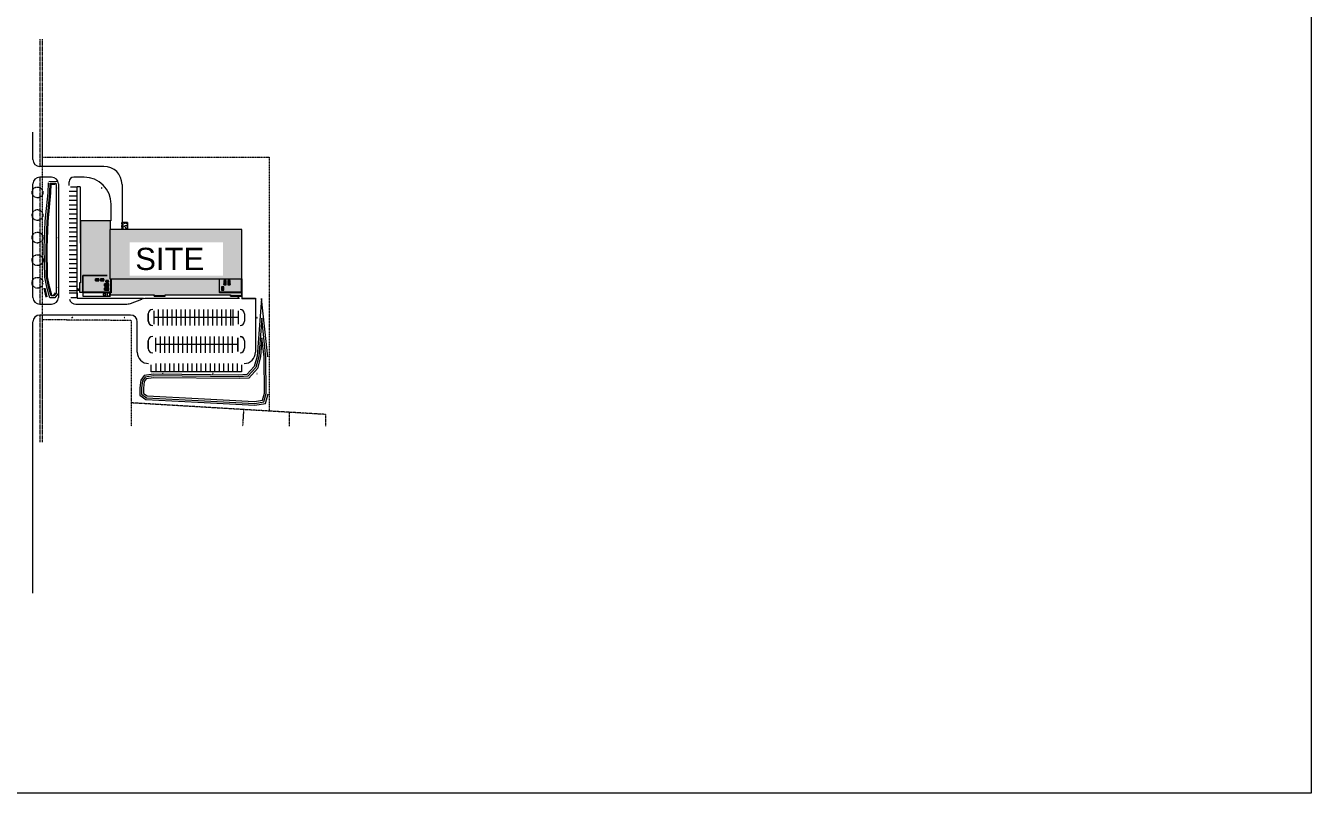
# Model space of a CAD drawing. Header units: inches. Extents: x 30681 to 92461, y -36095 to 66.
# Drawn here: x 58296 to 92461, y -36095 to -15705 of the extents above; entities that cross this region are included whole.
import ezdxf

# ---------------------------------------------------------------- set-up
doc = ezdxf.new("R2010")
doc.units = ezdxf.units.IN
doc.header["$MEASUREMENT"] = 0
doc.header["$XCLIPFRAME"] = 2
for name, pattern in [('Center 1_4_', [0.53125, 0.25, -0.09375, 0.09375, -0.09375]), ('Dash', [0.25, 0.125, -0.125]), ('Hidden 1_8_', [0.1875, 0.125, -0.0625])]:
    doc.linetypes.add(name, pattern=pattern)
for name, color, linetype, lineweight in [('A-DETL', 90, 'Continuous', 9), ('A-DETL-HDLN', 90, 'Hidden 1_8_', 9), ('A-DOOR', 31, 'Continuous', 13), ('A-FLOR-OTLN', 90, 'Continuous', 9), ('A-ROOF', 132, 'Continuous', 13), ('A-ROOF-OTLN', 132, 'Continuous', 9), ('BMP', 80, 'Continuous', 9), ('Conc', 7, 'Continuous', 9), ('E-ELEC-EQPM', 71, 'Continuous', 9), ('E-LITE-EQPM', 33, 'Continuous', 9), ('E-LITE-EQPM-HDLN', 30, 'Dash', 9), ('EOP-EX', 125, 'Continuous', 9), ('EOP-PR', 4, 'Continuous', 9), ('G-ANNO-REFR', 1, 'Continuous', 9), ('G-ANNO-TEXT', 231, 'Continuous', 9), ('L-SITE-WALL', 31, 'Continuous', 13), ('M-EQPM', 50, 'Continuous', 9), ('PAINT', 190, 'Continuous', 9), ('PROP', 3, 'Center 1_4_', 9), ('S-BEAM', 12, 'Continuous', 9)]:
    doc.layers.add(name, color=color, linetype=linetype, lineweight=lineweight)
doc.styles.add('Arial', font='arial.ttf', dxfattribs={"height": 590.11976})
picture_1 = doc.add_image_def('image1.jpg', size_in_pixel=(1920, 1080))

# ---------------------------------------------------------------- blocks, each defined once
blk = doc.blocks.new('Carrier_48TC_Standard_Efficiency_Gas_Heat_Electric_Cooling_Packaged_Rooftop_Unit_3_to_15_nominal_tons - 15 ton 48TC__16-873539-Site Locator Map')
at = {"layer": 'M-EQPM'}
blk.add_hatch(color=256, dxfattribs=at).paths.add_polyline_path([(-58, -32), (58, -32), (58, 32), (-58, 32), (-58, -13)], flags=0)
for p, q in [((58, 32), (-58, 32)), ((-58, 32), (-58, -32)), ((58, -32), (58, 32)), ((58, 27), (58, 15)), ((58, 27), (58, 27)), ((58, 15), (58, 15)), ((58, 9), (58, 10)), ((58, 10), (58, 9)), ((58, 7), (58, -25)), ((58, 7), (58, 7)), ((-58, -32), (58, -32)), ((58, -25), (58, -25))]:
    blk.add_line(p, q, dxfattribs=at)
for centre, radius in [((-45, 20), 11), ((-45, 20), 8.25), ((-45, 20), 5.5), ((-45, 20), 2.75), ((-33, 0), 11), ((-33, 0), 8.25), ((-33, 0), 5.5), ((-33, 0), 2.75), ((-45, -20), 11), ((-45, -20), 8.25), ((-45, -20), 5.5), ((-45, -20), 2.75)]:
    blk.add_circle(centre, radius, dxfattribs=at)
blk = doc.blocks.new('Carrier_48TC_Standard_Efficiency_Gas_Heat_Electric_Cooling_Packaged_Rooftop_Unit_3_to_15_nominal_tons - 7_5 ton 48TC__08-873531-Site Locator Map')
at = {"layer": 'M-EQPM'}
blk.add_hatch(color=256, dxfattribs=at).paths.add_polyline_path([(44, 30), (-44, 30), (-44, -30), (44, -30)], flags=0)
for p, q in [((44, 30), (-44, 30)), ((-44, 30), (-44, -30)), ((44, -30), (44, 30)), ((44, 25), (44, 12)), ((44, 25), (44, 25)), ((44, 12), (44, 12)), ((44, 7), (44, 8)), ((44, 8), (44, 7)), ((44, 5), (44, -24)), ((44, 5), (44, 5)), ((-44, -30), (44, -30)), ((44, -24), (44, -24))]:
    blk.add_line(p, q, dxfattribs=at)
for centre, radius in [((-32, 0), 10), ((-32, 0), 7.5), ((-32, 0), 5), ((-32, 0), 2.5), ((-19, 19), 10), ((-19, 19), 7.5), ((-19, 19), 5), ((-19, 19), 2.5)]:
    blk.add_circle(centre, radius, dxfattribs=at)
blk = doc.blocks.new('Carrier_48TC_Standard_Efficiency_Gas_Heat_Electric_Cooling_Packaged_Rooftop_Unit_3_to_15_nominal_tons - 5 ton 48TC__06-873527-Site Locator Map')
at = {"layer": 'M-EQPM'}
blk.add_hatch(color=256, dxfattribs=at).paths.add_polyline_path([(-37, 22), (-37, -22), (37, -22), (36, 22)], flags=0)
for p, q in [((37, 22), (-37, 22)), ((-37, 22), (-37, -22)), ((37, -22), (37, 22)), ((37, 20), (37, 9)), ((37, 20), (37, 20)), ((37, 9), (37, 9)), ((37, 4), (37, 5)), ((37, 5), (37, 4)), ((37, 1), (37, -15)), ((37, 1), (37, 1)), ((-37, -22), (37, -22)), ((37, -15), (37, -15))]:
    blk.add_line(p, q, dxfattribs=at)
for radius in [13, 9.75, 6.5, 3.25]:
    blk.add_circle((-23, 8), radius, dxfattribs=at)
blk = doc.blocks.new('Carrier_48TC_Standard_Efficiency_Gas_Heat_Electric_Cooling_Packaged_Rooftop_Unit_3_to_15_nominal_tons - 10 ton 48TC__12-873535-Site Locator Map')
at = {"layer": 'M-EQPM'}
blk.add_hatch(color=256, dxfattribs=at).paths.add_polyline_path([(44, 30), (-44, 30), (-44, -30), (44, -30)], flags=0)
for p, q in [((44, 30), (-44, 30)), ((-44, 30), (-44, -30)), ((44, -30), (44, 30)), ((44, 25), (44, 12)), ((44, 25), (44, 25)), ((44, 12), (44, 12)), ((44, 7), (44, 8)), ((44, 8), (44, 7)), ((44, 5), (44, -24)), ((44, 5), (44, 5)), ((-44, -30), (44, -30)), ((44, -24), (44, -24))]:
    blk.add_line(p, q, dxfattribs=at)
for centre, radius in [((-32, 0), 10), ((-32, 0), 7.5), ((-32, 0), 5), ((-32, 0), 2.5), ((-19, 19), 10), ((-19, 19), 7.5), ((-19, 19), 5), ((-19, 19), 2.5)]:
    blk.add_circle(centre, radius, dxfattribs=at)
blk = doc.blocks.new('Girt_C - 8_D-1077146-Site Locator Map')
at = {"layer": 'S-BEAM'}
for points in [[(26272, -22795), (26272, -22787), (25687, -22787), (25687, -22795), (26178, -22795)], [(26272, -22787), (26272, -22787), (26178, -22787)], [(26272, -22795), (26272, -22795), (26178, -22795)]]:
    blk.add_hatch(color=256, dxfattribs=at).paths.add_polyline_path(points, flags=0)
for p, q in [((26272, -22787), (25687, -22787)), ((25687, -22795), (25687, -22787)), ((25687, -22795), (26272, -22795)), ((25687, -22795), (25687, -22795)), ((26272, -22787), (26272, -22787)), ((26272, -22787), (26272, -22795)), ((26272, -22795), (26272, -22795))]:
    blk.add_line(p, q, dxfattribs=at)
blk = doc.blocks.new('Girt_C - 8_D-1078013-Site Locator Map')
at = {"layer": 'S-BEAM'}
for points in [[(25683, -22791), (25684, -22791), (25683, -22508)], [(25691, -22791), (25691, -22439), (25684, -22439), (25684, -22791)], [(25691, -22787), (25691, -22787), (25691, -22508)]]:
    blk.add_hatch(color=256, dxfattribs=at).paths.add_polyline_path(points, flags=0)
for p, q in [((25683, -22439), (25683, -22791)), ((25683, -22439), (25684, -22439)), ((25684, -22439), (25691, -22439)), ((25691, -22791), (25691, -22439)), ((25691, -22439), (25691, -22439)), ((25684, -22791), (25683, -22791)), ((25691, -22791), (25684, -22791))]:
    blk.add_line(p, q, dxfattribs=at)
blk = doc.blocks.new('Lighting-Street_Cooper_Navion-Lumark_4-6-LED-Squares - The Caretaker LED-964008-Site Locator Map')
at = {"layer": 'E-LITE-EQPM'}
blk.add_line((-2, -11), (2, -11), dxfattribs=at)
blk.add_circle((0, -32), 3, dxfattribs=at)
at = {"layer": 'E-LITE-EQPM-HDLN'}
for p, q in [((-2, -11), (-2, -30)), ((1, -11), (1, -30))]:
    blk.add_line(p, q, dxfattribs=at)
blk = doc.blocks.new('dumpster door - one-1001559-Site Locator Map')
at = {"layer": 'A-DOOR', "lineweight": 9}
for p, q in [((-42, 0.5), (42, 0.5)), ((-42, -0.5), (-42, 0.5)), ((-42, 0), (-42, -42)), ((42, 0.5), (42, -0.5)), ((42, 0), (42, -42)), ((42, -0.5), (-42, -0.5))]:
    blk.add_line(p, q, dxfattribs=at)
for centre, start, end in [((-42, 0), 270, 0), ((42, 0), 180, 270)]:
    blk.add_arc(centre, 42, start, end, dxfattribs=at)
blk = doc.blocks.new('Transformer-Dry-Type-Siemens - 6x6x6-1004770-Site Locator Map')
at = {"layer": 'E-ELEC-EQPM'}
for p, q in [((36, 36), (-36, 36)), ((-36, 36), (-36, -36)), ((36, -36), (36, 36)), ((-36, -36), (36, -36))]:
    blk.add_line(p, q, dxfattribs=at)
blk = doc.blocks.new('Transformer-Dry-Type-Siemens - 6x3x6-1005805-Site Locator Map')
at = {"layer": 'E-ELEC-EQPM'}
for p, q in [((36, 18), (-36, 18)), ((-36, 18), (-36, -18)), ((36, -18), (36, 18)), ((-36, -18), (36, -18))]:
    blk.add_line(p, q, dxfattribs=at)
blk = doc.blocks.new('Girt_C - 8_D-1077142-Site Locator Map')
at = {"layer": 'S-BEAM'}
blk.add_hatch(color=256, dxfattribs=at).paths.add_polyline_path([(26274, -22791), (26281, -22791), (26281, -22433), (26274, -22433), (26274, -22720)], flags=0)
for p, q in [((26273, -22433), (26273, -22791)), ((26281, -22791), (26281, -22433)), ((26274, -22791), (26273, -22791)), ((26281, -22791), (26274, -22791)), ((26281, -22791), (26281, -22791))]:
    blk.add_line(p, q, dxfattribs=at)

msp = doc.modelspace()

# ---------------------------------------------------------------- hatches: boundary and pattern name
at = {"layer": 'A-ROOF'}
h = msp.add_hatch(color=256, dxfattribs=at)
h.paths.add_polyline_path([(59814, -22787), (60554, -22786), (60554, -22433), (60535, -22433), (60537, -21121), (60541, -21121), (60541, -21115), (60550, -21115), (60550, -20889), (59752, -20889), (59752, -22539), (59728, -22539), (59728, -22787)], flags=0)
h.paths.add_polyline_path([(60458, -22734), (60386, -22734), (60386, -22670), (60502, -22670), (60502, -22734)], flags=0)
h.paths.add_polyline_path([(60458, -22622), (60386, -22622), (60386, -22559), (60502, -22559), (60502, -22622)], flags=0)
h.paths.add_polyline_path([(60458, -22515), (60424, -22515), (60425, -22471), (60498, -22471), (60498, -22515), (60474, -22515)], flags=0)
h.paths.add_polyline_path([(60288, -22485), (60285, -22485), (60285, -22425), (60373, -22425), (60373, -22485), (60324, -22485)], flags=0)
h.paths.add_polyline_path([(60152, -22485), (60149, -22485), (60149, -22425), (60237, -22425), (60237, -22485), (60188, -22485)], flags=0)
msp.add_hatch(color=256, dxfattribs=at).paths.add_polyline_path([(62618, -22433), (64043, -22433), (64043, -21121), (60535, -21121), (60535, -22433), (60863, -22433)], flags=0)
h = msp.add_hatch(color=256, dxfattribs=at)
h.paths.add_polyline_path([(63734, -22882), (64034, -22882), (64034, -22797), (64029, -22795), (64029, -22433), (60557, -22433), (60557, -22439), (60567, -22439), (60567, -22799), (60549, -22799), (60549, -22857), (61705, -22857), (61705, -22882), (62002, -22882), (62002, -22857), (63734, -22857)], flags=0)
h.paths.add_polyline_path([(63443, -22795), (63443, -22791), (63439, -22791), (63440, -22439), (63447, -22439), (63447, -22787), (64028, -22788), (64028, -22795), (63495, -22795)], flags=0)
h.paths.add_polyline_path([(63498, -22730), (63498, -22642), (63558, -22642), (63558, -22730), (63505, -22730)], flags=0)
h.paths.add_polyline_path([(63711, -22587), (63670, -22587), (63670, -22471), (63733, -22471), (63733, -22587), (63715, -22587)], flags=0)
h.paths.add_polyline_path([(63599, -22587), (63558, -22587), (63558, -22471), (63622, -22471), (63622, -22587), (63604, -22587)], flags=0)
at = {"layer": 'A-ROOF-OTLN'}
for points in [[(61705, -22889), (62002, -22888), (62002, -22882), (61705, -22884), (61705, -22889)], [(62002, -22890), (62002, -22889), (61705, -22890)], [(63734, -22889), (64034, -22888), (64034, -22882), (63734, -22884), (63734, -22889)], [(64034, -22890), (64034, -22889), (63934, -22890)]]:
    msp.add_hatch(color=256, dxfattribs=at).paths.add_polyline_path(points, flags=0)
at = {"layer": 'L-SITE-WALL'}
for points in [[(60567, -22787), (60567, -22439), (60554, -22439), (60554, -22787)], [(64029, -22797), (64040, -22797), (64040, -22433), (64037, -22433), (64037, -22791), (64029, -22791), (64029, -22791)], [(59986, -22799), (60567, -22799), (60567, -22787), (59814, -22787), (59814, -22799)]]:
    msp.add_hatch(color=256, dxfattribs=at).paths.add_polyline_path(points, flags=0)

# ---------------------------------------------------------------- linework, layer by layer
at = {"layer": 'A-DETL'}
for p, q in [((58837, -22913), (58783, -22679)), ((58807, -22674), (58861, -22908))]:
    msp.add_line(p, q, dxfattribs=at)
at = {"layer": 'A-DETL-HDLN'}
for p, q in [((58678, -19441), (58678, -16067)), ((58738, -19441), (58738, -16067)), ((58678, -23103), (58678, -19729)), ((60909, -20947), (60982, -20947)), ((60982, -21018), (60909, -21018)), ((60909, -21034), (60982, -21105)), ((58678, -26765), (58678, -23391)), ((58738, -26765), (58738, -23391))]:
    msp.add_line(p, q, dxfattribs=at)
for centre in [(58607, -20134), (58607, -20734), (58607, -21334), (58607, -21934), (58607, -22534)]:
    msp.add_circle(centre, 144, dxfattribs=at)
at = {"layer": 'A-FLOR-OTLN'}
for p, q in [((59728, -22734), (59667, -22683)), ((59728, -22743), (59667, -22743)), ((59667, -22803), (59667, -22923)), ((59739, -22803), (59739, -22787)), ((63969, -22888), (63915, -22952)), ((63975, -22952), (63915, -22952))]:
    msp.add_line(p, q, dxfattribs=at)
at = {"layer": 'A-ROOF', "lineweight": 9}
for p, q in [((60550, -20889), (59752, -20889)), ((59752, -20889), (59752, -22539)), ((64043, -21121), (60535, -21121)), ((60535, -21121), (60535, -22433)), ((60541, -21115), (60541, -21121)), ((60541, -21115), (60550, -21115)), ((60550, -21115), (60550, -20889)), ((64043, -22433), (64043, -21121)), ((59752, -22539), (59728, -22539)), ((59728, -22539), (59728, -22787)), ((60535, -22433), (64043, -22433)), ((60557, -22439), (60557, -22433)), ((59728, -22787), (59814, -22787)), ((60549, -22857), (60549, -22799)), ((60549, -22857), (61705, -22857)), ((61705, -22857), (61705, -22882)), ((61705, -22882), (62002, -22882)), ((62002, -22882), (62002, -22857)), ((62002, -22857), (63734, -22857)), ((63734, -22857), (63734, -22882)), ((63734, -22882), (64034, -22882)), ((64034, -22797), (64034, -22882))]:
    msp.add_line(p, q, dxfattribs=at)
at = {"layer": 'A-ROOF-OTLN'}
for p, q in [((61705, -22890), (61705, -22882)), ((62002, -22882), (61705, -22882)), ((62002, -22889), (61705, -22889)), ((62002, -22889), (61705, -22889)), ((61705, -22890), (62002, -22890)), ((62002, -22890), (62002, -22882)), ((63734, -22890), (63734, -22882)), ((64034, -22882), (63734, -22882)), ((64034, -22889), (63734, -22889)), ((64034, -22889), (63734, -22889)), ((63734, -22890), (64034, -22890)), ((64034, -22890), (64034, -22882))]:
    msp.add_line(p, q, dxfattribs=at)
at = {"layer": 'BMP'}
for p, q in [((58817, -20901), (58888, -20142)), ((58865, -20905), (58936, -20146)), ((58888, -20142), (58902, -19875)), ((58889, -20906), (58960, -20148)), ((58914, -19844), (59141, -19838)), ((58936, -20146), (58949, -19891)), ((58949, -19891), (59099, -19887)), ((58960, -20148), (58972, -19914)), ((58972, -19914), (59078, -19912)), ((59099, -19887), (59107, -19945)), ((59107, -19945), (59105, -22808)), ((58790, -21609), (58808, -21146)), ((58808, -21146), (58817, -20901)), ((58838, -21609), (58856, -21148)), ((58856, -21148), (58865, -20905)), ((58862, -21610), (58880, -21149)), ((58880, -21149), (58889, -20906)), ((58803, -22384), (58790, -21609)), ((58851, -22379), (58838, -21609)), ((58875, -22376), (58862, -21610)), ((58856, -22651), (58803, -22384)), ((58902, -22640), (58851, -22379)), ((58926, -22634), (58875, -22376)), ((58935, -22931), (58856, -22651)), ((58971, -22883), (58902, -22640)), ((58989, -22859), (58926, -22634)), ((59044, -22883), (58971, -22883)), ((59081, -22800), (59032, -22859)), ((59105, -22808), (59044, -22883)), ((59153, -22825), (59066, -22932)), ((59066, -22932), (58935, -22931)), ((64558, -22949), (64443, -24484)), ((64727, -24504), (64558, -22949)), ((64567, -23474), (64490, -24492)), ((64679, -24507), (64567, -23474)), ((64575, -24000), (64538, -24500)), ((64631, -24510), (64575, -24000)), ((64443, -24484), (64368, -24761)), ((64490, -24492), (64411, -24785)), ((64538, -24500), (64455, -24809)), ((64642, -25467), (64631, -24510)), ((64690, -25474), (64679, -24507)), ((64368, -24761), (64176, -24971)), ((64411, -24785), (64198, -25018)), ((64455, -24809), (64221, -25065)), ((61354, -25120), (61327, -25324)), ((61448, -24996), (61354, -25120)), ((61400, -25138), (61375, -25327)), ((61474, -25041), (61400, -25138)), ((61446, -25157), (61423, -25330)), ((61500, -25086), (61446, -25157)), ((61689, -24961), (61448, -24996)), ((61693, -25009), (61474, -25041)), ((61696, -25057), (61500, -25086)), ((63963, -24984), (61689, -24961)), ((63964, -25032), (61693, -25009)), ((63965, -25080), (61696, -25057)), ((64176, -24971), (63963, -24984)), ((64198, -25018), (63964, -25032)), ((64221, -25065), (63965, -25080)), ((61327, -25324), (61326, -25522)), ((61326, -25522), (61492, -25635)), ((61375, -25327), (61374, -25497)), ((61374, -25497), (61508, -25587)), ((61423, -25330), (61422, -25471)), ((61422, -25471), (61524, -25540)), ((61508, -25587), (62876, -25659)), ((61524, -25540), (62879, -25611)), ((62879, -25611), (64379, -25690)), ((64589, -25654), (64642, -25467)), ((64626, -25696), (64690, -25474)), ((64664, -25738), (64739, -25480)), ((61492, -25635), (62874, -25707)), ((62874, -25707), (64385, -25786)), ((62876, -25659), (64382, -25738)), ((64379, -25690), (64589, -25654)), ((64382, -25738), (64626, -25696)), ((64385, -25786), (64664, -25738))]:
    msp.add_line(p, q, dxfattribs=at)
at = {"layer": 'Conc'}
for p, q in [((59739, -19983), (59667, -19983)), ((59667, -22923), (59667, -19989)), ((59739, -19983), (59739, -21481)), ((59813, -22799), (59813, -22892)), ((64035, -22880), (64035, -22964)), ((64041, -22799), (64041, -22946)), ((61426, -22952), (59667, -22952)), ((59813, -22892), (60552, -22892)), ((63915, -22952), (61460, -22952))]:
    msp.add_line(p, q, dxfattribs=at)
msp.add_arc((58983, -19909), 180, 360, 90, dxfattribs=at)
at = {"layer": 'EOP-EX'}
for p, q in [((58488, -19261), (58488, -18529)), ((58488, -22923), (58488, -19909)), ((58488, -30778), (58488, -23571))]:
    msp.add_line(p, q, dxfattribs=at)
at = {"layer": 'EOP-PR'}
for p, q in [((60375, -19441), (58668, -19441)), ((58983, -19729), (58668, -19729)), ((59847, -19729), (59571, -19729)), ((59163, -19909), (59163, -22923)), ((59451, -19947), (59451, -19849)), ((59487, -19983), (59667, -19983)), ((60855, -19921), (60855, -20929)), ((60567, -20888), (60567, -20449)), ((60855, -20929), (60999, -20929)), ((58668, -23103), (58983, -23103)), ((59492, -22923), (59667, -22923)), ((59631, -23103), (60956, -23103)), ((61080, -23081), (61384, -22971)), ((64035, -22952), (64400, -22952)), ((64041, -22946), (64400, -22946)), ((64400, -22946), (64400, -24380)), ((61082, -23391), (58668, -23391)), ((61262, -24380), (61262, -23559)), ((61550, -23552), (61550, -23360)), ((61556, -23552), (61556, -23360)), ((61706, -23636), (61706, -23276)), ((63938, -23276), (63938, -23636)), ((64112, -23360), (64112, -23552)), ((61550, -24278), (61550, -24075)), ((61556, -24278), (61556, -24075)), ((61754, -24356), (61754, -23996)), ((63926, -23996), (63926, -24356)), ((63932, -23996), (63932, -24356)), ((64112, -24080), (64112, -24272)), ((61634, -24896), (61634, -24716)), ((64034, -24896), (61634, -24896)), ((64034, -24716), (64034, -24896))]:
    msp.add_line(p, q, dxfattribs=at)
for centre, radius, start, end in [((58668, -19261), 180, 180, 270), ((60375, -19921), 480, 0, 90), ((58668, -19909), 180, 90, 180), ((59571, -19849), 120, 90, 180), ((59847, -20449), 720, 0, 90), ((58668, -22923), 180, 180, 270), ((58983, -22923), 180, 270, 360), ((59631, -22923), 180, 194.4775, 270), ((60956, -22743), 360, 270, 290), ((61507, -23309), 360, 97.5129, 110), ((58668, -23571), 180, 90, 180), ((61082, -23571), 180, 0, 90), ((61670, -23360), 120, 90, 180), ((61670, -23552), 120, 180, 269.9996), ((61670, -23552), 114, 180, 269.9996), ((63992, -23360), 120, 0, 90), ((63992, -23552), 120, 270, 0), ((61670, -24080), 120, 89.9992, 177.4312), ((63992, -24080), 120, 0, 90), ((63992, -24080), 114, 0, 90), ((61562, -24380), 300, 180.0078, 270), ((61670, -24272), 120, 182.8354, 270.0008), ((63992, -24272), 120, 270, 0), ((64100, -24380), 300, 270, 0)]:
    msp.add_arc(centre, radius, start, end, dxfattribs=at)
at = {"layer": 'L-SITE-WALL', "lineweight": 9}
for p, q in [((60879, -20929), (60999, -20929)), ((60879, -20941), (60879, -20929)), ((60879, -20941), (60881, -20941)), ((60879, -21030), (60879, -21025)), ((60881, -21025), (60879, -21025)), ((60879, -21030), (60881, -21030)), ((60879, -21118), (60879, -21114)), ((60881, -21114), (60879, -21114)), ((60879, -21118), (60881, -21118)), ((60998, -20931), (60881, -20931)), ((60881, -20931), (60881, -20941)), ((60881, -21025), (60881, -21030)), ((60881, -21114), (60881, -21118)), ((60998, -21118), (60998, -20931)), ((60998, -21118), (60999, -21118)), ((60999, -20929), (60999, -21118)), ((59814, -22799), (59814, -22338)), ((59814, -22338), (60456, -22338)), ((59817, -22342), (59817, -22799)), ((60456, -22342), (59817, -22342)), ((60456, -22338), (60456, -22342)), ((60554, -22787), (60554, -22439)), ((60567, -22439), (60554, -22439)), ((60567, -22439), (60567, -22799)), ((64029, -22797), (64029, -22433)), ((64040, -22433), (64040, -22797)), ((59814, -22799), (59814, -22787)), ((60567, -22787), (59814, -22787)), ((60567, -22799), (59814, -22799)), ((64040, -22797), (64029, -22797))]:
    msp.add_line(p, q, dxfattribs=at)
at = {"layer": 'PAINT'}
for p, q in [((59451, -20103), (59667, -20103)), ((59451, -20223), (59667, -20223)), ((59451, -20343), (59667, -20343)), ((59451, -20463), (59667, -20463)), ((59451, -20583), (59667, -20583)), ((59451, -20703), (59667, -20703)), ((59451, -20823), (59667, -20823)), ((59451, -20943), (59667, -20943)), ((59451, -21063), (59667, -21063)), ((59451, -21183), (59667, -21183)), ((59451, -21303), (59667, -21303)), ((59451, -21423), (59667, -21423)), ((59451, -21543), (59667, -21543)), ((59451, -21663), (59667, -21663)), ((59451, -21783), (59667, -21783)), ((59451, -21903), (59667, -21903)), ((59451, -22023), (59667, -22023)), ((59451, -22143), (59667, -22143)), ((59451, -22263), (59667, -22263)), ((59451, -22383), (59667, -22383)), ((59452, -22503), (59668, -22503)), ((59451, -22623), (59667, -22623)), ((59451, -22743), (59667, -22743)), ((59451, -22803), (59667, -22803)), ((63938, -23456), (61706, -23456)), ((61826, -23672), (61826, -23240)), ((61946, -23672), (61946, -23240)), ((62066, -23672), (62066, -23240)), ((62186, -23672), (62186, -23240)), ((62306, -23672), (62306, -23240)), ((62426, -23672), (62426, -23240)), ((62546, -23672), (62546, -23240)), ((62666, -23672), (62666, -23240)), ((62786, -23672), (62786, -23240)), ((62906, -23672), (62906, -23240)), ((63026, -23672), (63026, -23240)), ((63146, -23672), (63146, -23240)), ((63266, -23672), (63266, -23240)), ((63386, -23672), (63386, -23240)), ((63506, -23672), (63506, -23240)), ((63626, -23456), (63626, -23240)), ((63626, -23672), (63626, -23456)), ((63746, -23672), (63746, -23240)), ((63806, -23672), (63806, -23240)), ((63926, -24176), (61754, -24176)), ((61874, -24392), (61874, -23960)), ((61994, -24392), (61994, -23960)), ((62114, -24392), (62114, -23960)), ((62234, -24392), (62234, -23960)), ((62354, -24392), (62354, -23960)), ((62474, -24392), (62474, -23960)), ((62594, -24392), (62594, -23960)), ((62714, -24392), (62714, -23960)), ((62834, -24392), (62834, -23960)), ((62954, -24392), (62954, -23960)), ((63074, -24392), (63074, -23960)), ((63194, -24392), (63194, -23960)), ((63314, -24392), (63314, -23960)), ((63434, -24392), (63434, -23960)), ((63554, -24392), (63554, -23960)), ((63674, -24392), (63674, -23960)), ((63794, -24392), (63794, -23960)), ((61754, -24680), (61754, -24896)), ((61874, -24680), (61874, -24896)), ((61994, -24680), (61994, -24896)), ((62114, -24680), (62114, -24896)), ((62234, -24680), (62234, -24896)), ((62354, -24680), (62354, -24896)), ((62474, -24680), (62474, -24896)), ((62594, -24680), (62594, -24896)), ((62714, -24680), (62714, -24896)), ((62834, -24680), (62834, -24896)), ((62954, -24680), (62954, -24896)), ((63074, -24680), (63074, -24896)), ((63194, -24680), (63194, -24896)), ((63314, -24680), (63314, -24896)), ((63434, -24680), (63434, -24896)), ((63554, -24680), (63554, -24896)), ((63674, -24680), (63674, -24896)), ((63794, -24680), (63794, -24896)), ((63914, -24680), (63914, -24896))]:
    msp.add_line(p, q, dxfattribs=at)
at = {"layer": 'PROP'}
for p, q in [((58740, -23518), (58740, -18529)), ((58740, -19198), (64763, -19198)), ((64763, -19198), (64763, -25943)), ((58739, -26344), (58739, -23518)), ((61108, -23536), (58740, -23518)), ((61108, -25725), (61108, -23536)), ((61108, -26344), (61108, -25725)), ((66259, -26032), (61108, -25725)), ((64085, -25903), (64059, -26344)), ((65301, -25975), (65301, -26344)), ((66259, -26032), (66259, -26344))]:
    msp.add_line(p, q, dxfattribs=at)

# ---------------------------------------------------------------- block references
at = {"layer": 'A-DOOR', "lineweight": 9, "rotation": 270}
for p in [(60880, -20983), (60880, -21072)]:
    msp.add_blockref('dumpster door - one-1001559-Site Locator Map', p, dxfattribs=at)
at = {"layer": 'E-ELEC-EQPM'}
for name, p in [('Transformer-Dry-Type-Siemens - 6x3x6-1005805-Site Locator Map', (60393, -22845)), ('Transformer-Dry-Type-Siemens - 6x6x6-1004770-Site Locator Map', (60496, -22845))]:
    msp.add_blockref(name, p, dxfattribs=at)
at = {"layer": 'E-LITE-EQPM'}
for p in [(59115, -19990), (60315, -19990), (59115, -21310), (59115, -22630)]:
    msp.add_blockref('Lighting-Street_Cooper_Navion-Lumark_4-6-LED-Squares - The Caretaker LED-964008-Site Locator Map', p, dxfattribs=at)
for p, rotation in [((59504, -23456), 90.00000000000617), ((59569, -23456), 270.0000000000021), ((60896, -23456), 90.00000000000617), ((61914, -23456), 90.00000000000617), ((63234, -23456), 90.00000000000617), ((64442, -23489), 180), ((61914, -24944), 90.00000000000617), ((63299, -24944), 270.0000000000021), ((64442, -24977), 180)]:
    msp.add_blockref('Lighting-Street_Cooper_Navion-Lumark_4-6-LED-Squares - The Caretaker LED-964008-Site Locator Map', p, dxfattribs=dict(at, rotation=rotation))
at = {"layer": 'M-EQPM'}
for name, p, rotation in [('Carrier_48TC_Standard_Efficiency_Gas_Heat_Electric_Cooling_Packaged_Rooftop_Unit_3_to_15_nominal_tons - 7_5 ton 48TC__08-873531-Site Locator Map', (60193, -22455), 180), ('Carrier_48TC_Standard_Efficiency_Gas_Heat_Electric_Cooling_Packaged_Rooftop_Unit_3_to_15_nominal_tons - 7_5 ton 48TC__08-873531-Site Locator Map', (60329, -22455), 180), ('Carrier_48TC_Standard_Efficiency_Gas_Heat_Electric_Cooling_Packaged_Rooftop_Unit_3_to_15_nominal_tons - 5 ton 48TC__06-873527-Site Locator Map', (60461, -22493), 180), ('Carrier_48TC_Standard_Efficiency_Gas_Heat_Electric_Cooling_Packaged_Rooftop_Unit_3_to_15_nominal_tons - 15 ton 48TC__16-873539-Site Locator Map', (63590, -22529), 89.99999999999955), ('Carrier_48TC_Standard_Efficiency_Gas_Heat_Electric_Cooling_Packaged_Rooftop_Unit_3_to_15_nominal_tons - 15 ton 48TC__16-873539-Site Locator Map', (63701, -22529), 89.99999999999991), ('Carrier_48TC_Standard_Efficiency_Gas_Heat_Electric_Cooling_Packaged_Rooftop_Unit_3_to_15_nominal_tons - 15 ton 48TC__16-873539-Site Locator Map', (60444, -22591), 180), ('Carrier_48TC_Standard_Efficiency_Gas_Heat_Electric_Cooling_Packaged_Rooftop_Unit_3_to_15_nominal_tons - 15 ton 48TC__16-873539-Site Locator Map', (60444, -22702), 180), ('Carrier_48TC_Standard_Efficiency_Gas_Heat_Electric_Cooling_Packaged_Rooftop_Unit_3_to_15_nominal_tons - 10 ton 48TC__12-873535-Site Locator Map', (63528, -22686), 269.9999999999994)]:
    msp.add_blockref(name, p, dxfattribs=dict(at, rotation=rotation))
at = {"layer": 'S-BEAM'}
for name in ['Girt_C - 8_D-1078013-Site Locator Map', 'Girt_C - 8_D-1077142-Site Locator Map', 'Girt_C - 8_D-1077146-Site Locator Map']:
    msp.add_blockref(name, (37756, 0), dxfattribs=at)

# ---------------------------------------------------------------- pictures from other files: only their frames are drawn
at = {"layer": 'G-ANNO-REFR'}
image = msp.add_image(picture_1, insert=(36109, -39289), size_in_units=(58514, 32914), dxfattribs=at)
image.set_boundary_path([(6.22, 974.715), (6.22, 84.08), (1848.55, 84.08), (1848.55, 974.715), (6.22, 974.715)])
image.dxf.flags = 15

# ---------------------------------------------------------------- next in the draw order: texts
at = {"layer": 'G-ANNO-TEXT', "color": 7, "insert": (61207, -21605), "char_height": 590.1, "width": 2181.6, "attachment_point": 1, "line_spacing_factor": 0.938532, "style": 'Arial', "bg_fill": 3, "box_fill_scale": 1.25, "bg_fill_color": 0, "bg_fill_transparency": 0}
msp.add_mtext('SITE', dxfattribs=at)

doc.saveas('drawing.dxf')
